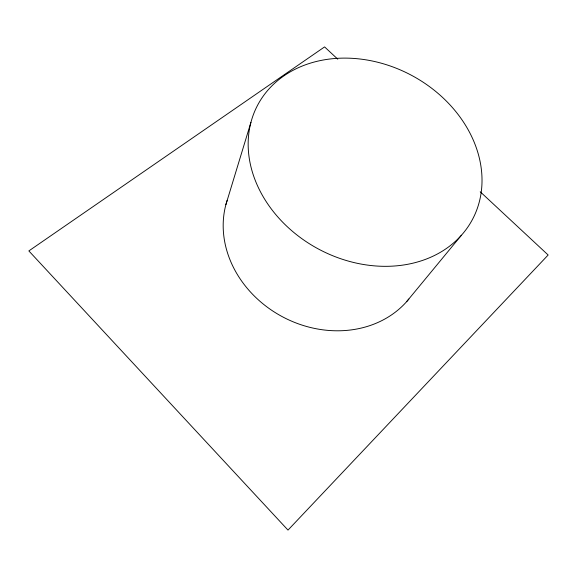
<?xml version="1.0" encoding="UTF-8"?>
<svg xmlns="http://www.w3.org/2000/svg" width="577" height="577" viewBox="0 0 577 577"><rect width="100%" height="100%" fill="white"/><g stroke="black" fill="none" stroke-linecap="round" stroke-linejoin="round"><path stroke-width="0.87" d="M225.888 204.662L250.923 122.374M406.576 301.721L461.42 235.25A121.668 98.53 28.1 0 0 374.293 61.443A121.668 98.53 28.1 0 0 259.535 189.992A121.668 98.53 28.1 0 0 461.42 235.25M337.769 59.179L324.584 46.903L28.85 250.923L288.002 530.097L548.15 255.005L480.223 191.773M408.869 299.023A104.682 90.062 28.2 0 1 281.72 316.369A104.682 90.062 28.2 0 1 227.136 200.421"/></g></svg>
